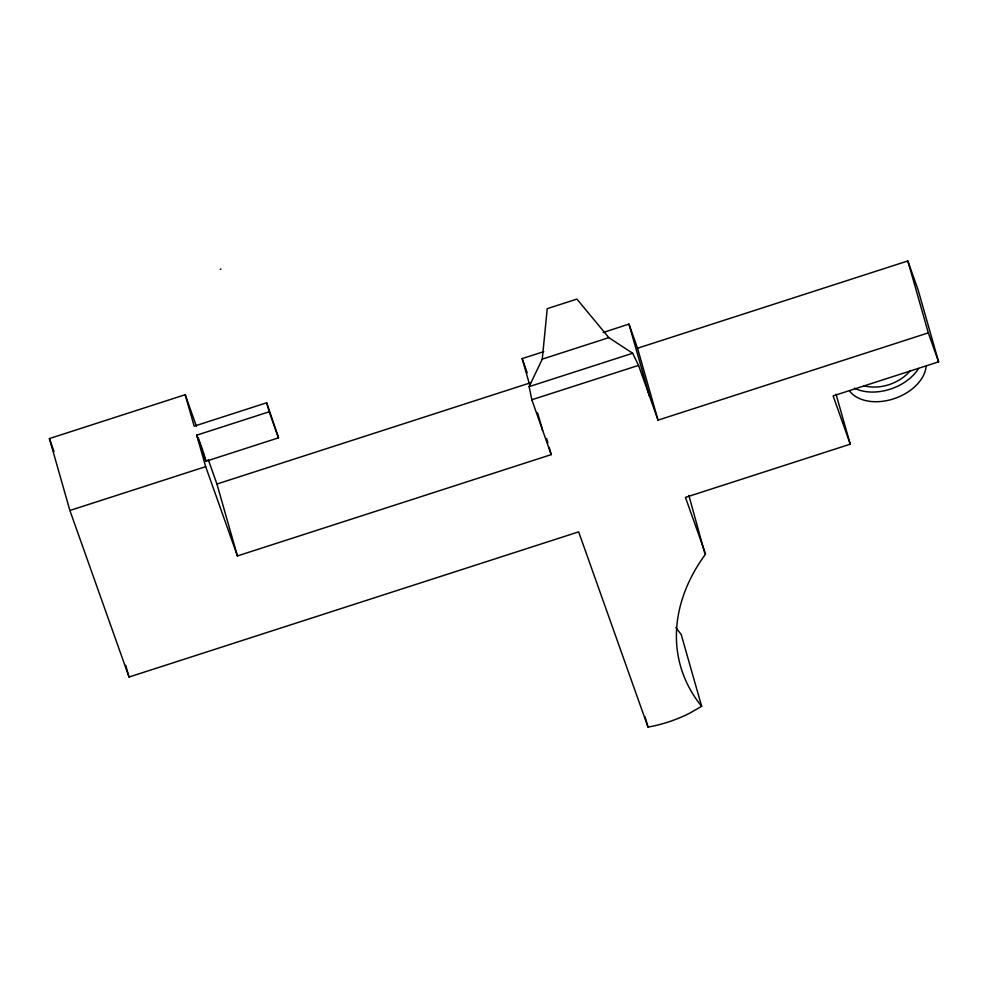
<?xml version="1.0" encoding="UTF-8"?>
<svg xmlns="http://www.w3.org/2000/svg" width="988" height="988" viewBox="0 0 988 988"><rect width="100%" height="100%" fill="white"/><g stroke="black" fill="none" stroke-linecap="round" stroke-linejoin="round"><path stroke-width="1.48" d="M688.871 495.383L705.16 554.639A198.23 146.385 -15.9 0 0 701.665 706.334L689.575 713.225A112.36 82.98 -15.9 0 1 649.363 726.847L647.98 727.045L578.659 531.865L129.045 677.039L69.889 510.487L49.4 438.573L185.201 394.718L194.167 426.186L266.686 402.771L269.242 411.761L196.736 435.177L205.689 466.645L237.416 555.948L551.218 454.628L531.816 399.757L529.123 386.629L542.264 359.138L547.241 308.664L576.906 299.08L608.843 337.637L632.653 353.259L638.557 365.387L658.02 420.147L928.312 332.87L907.824 260.956L637.532 348.233L658.02 420.147M603.137 332.499L628.961 324.089L637.532 348.233M220.275 269.292L220.929 269.082M196.736 435.177L205.986 461.248L278.505 437.832L266.686 402.771M69.889 510.487L205.689 466.645M542.264 359.138L608.843 337.637M237.416 555.948L216.928 484.034L530.729 382.714M529.123 386.629L632.653 353.259M531.816 399.757L638.557 365.387M907.824 260.956L918.111 289.916L938.6 361.843L833.119 395.892L850.26 444.168L685.45 497.384L705.593 554.095M530.099 386.456L522.158 358.57L543.733 351.666M928.312 332.87L938.6 361.843M522.158 358.57L527.197 372.772M269.242 411.761L278.505 437.832M185.201 394.718L196.464 426.408M208.233 459.544L216.928 484.034M198.279 437.77L202.911 450.812M49.4 438.573L54.031 451.602M836.046 394.274L850.26 444.168M628.961 324.089L649.486 396.126M701.665 706.334L681.177 634.407A198.23 146.385 -15.9 0 1 675.891 627.417M645.053 716.769L647.98 727.045M546.623 438.487L547.871 442.883M549.13 447.292L551.218 454.628M537.633 412.873L542.647 430.496M203.429 452.257L205.986 461.248M125.698 665.307L129.045 677.039M926.102 366.511A41.582 28.01 -19.6 0 1 893.584 398.843A41.582 28.01 -19.6 0 1 849.68 391.186M918.531 368.499A41.582 28.01 -19.6 0 1 854.472 388.148M910.306 370.586A34.654 23.341 -19.6 0 1 863.697 385.641"/></g></svg>
